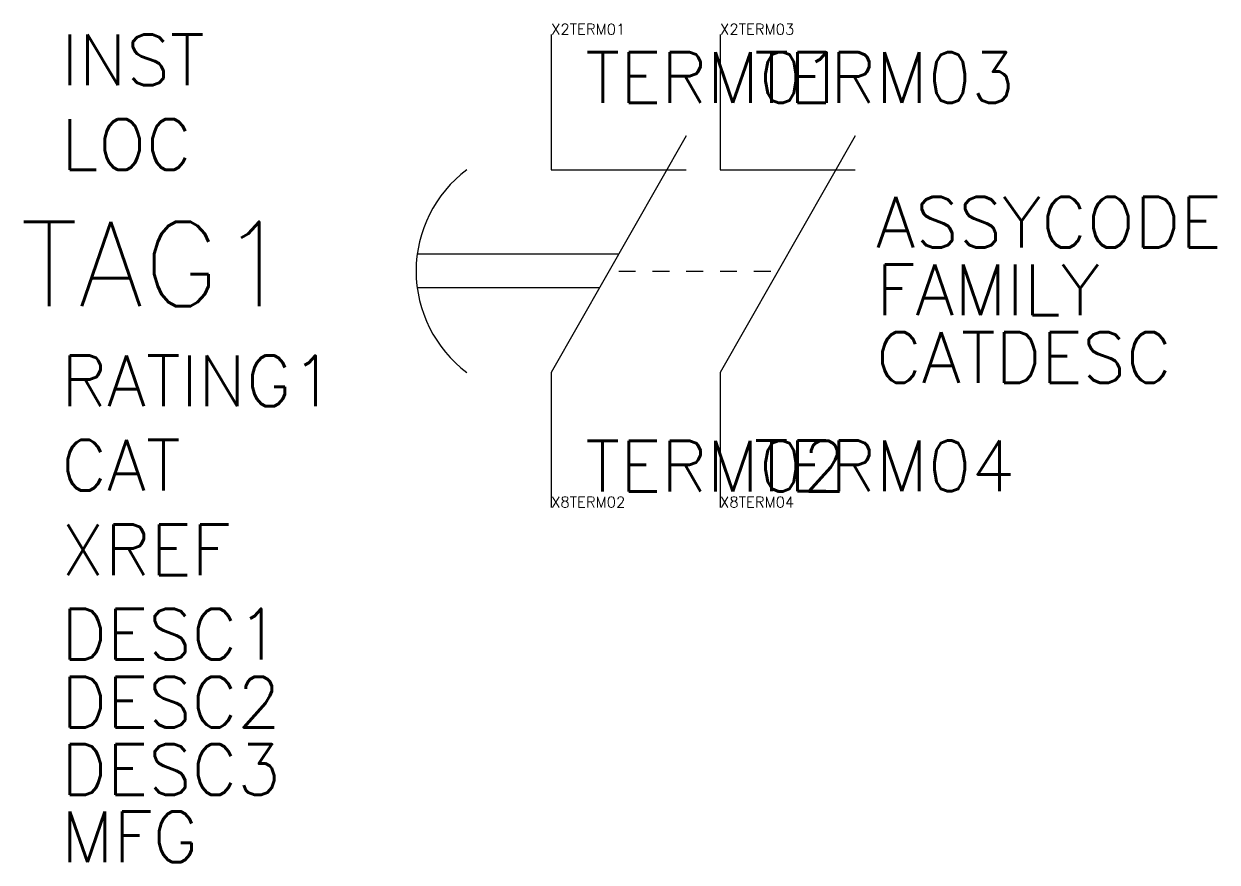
# Model space of a CAD drawing. Header units: inches. Extents: x -15.6 to 19.7, y -20.5 to 4.3.
import ezdxf

# ---------------------------------------------------------------- set-up
doc = ezdxf.new("R2010")
doc.units = ezdxf.units.IN
doc.header["$MEASUREMENT"] = 0
doc.styles.get("Standard").update_dxf_attribs({"font": 'txt.shx'})

msp = doc.modelspace()

# ---------------------------------------------------------------- linework, layer by layer
for p, q in [((-0.009, 4.021), (-0.009, 0.021)), ((4.991, 4.021), (4.991, 0.021)), ((3.991, 1.021), (-0.009, -5.979)), ((8.991, 1.021), (4.991, -5.979)), ((-0.009, 0.021), (3.991, 0.021)), ((4.991, 0.021), (8.991, 0.021)), ((1.991, -2.479), (-3.98, -2.483)), ((1.991, -2.979), (2.491, -2.979)), ((2.991, -2.979), (3.491, -2.979)), ((3.991, -2.979), (4.491, -2.979)), ((4.991, -2.979), (5.491, -2.979)), ((5.991, -2.979), (6.491, -2.979)), ((1.42, -3.479), (-3.979, -3.478)), ((-0.009, -5.979), (-0.009, -9.979)), ((4.991, -5.979), (4.991, -9.979))]:
    msp.add_line(p, q)
msp.add_arc((-0.255, -2.979), 3.752, 126.9182, 233.0818)

# ---------------------------------------------------------------- texts
at = {"flags": 1}
for tag, p, s, height in [('X2TERM01', (-0.009, 4.021), '', 0.32), ('X2TERM03', (4.991, 4.021), '', 0.32), ('INST', (-14.509, 2.521), '', 1.5), ('LOC', (-14.509, 0.021), '', 1.5), ('ASSYCODE', (9.61, -2.284), '', 1.5), ('FAMILY', (9.61, -4.284), 'MS_ACKO', 1.5), ('CATDESC', (9.61, -6.284), '', 1.5), ('CAT', (-14.509, -9.479), 'БЗ-20', 1.5), ('X8TERM02', (-0.009, -9.979), '', 0.32), ('X8TERM04', (4.991, -9.979), '', 0.32), ('XREF', (-14.509, -11.979), '', 1.5), ('DESC1', (-14.509, -14.479), '', 1.5), ('DESC2', (-14.509, -16.488), '', 1.5), ('DESC3', (-14.509, -18.488), '', 1.5), ('MFG', (-14.509, -20.479), 'ACKO', 1.5)]:
    msp.add_attdef(tag, p, s, height=height, dxfattribs=at)
for tag, p, s, height in [('TERM01', (1.001, 2.002), '55', 1.5), ('TERM03', (6.001, 1.998), '67', 1.5), ('TAG1', (-15.724, -4.02), 'БЗ-20', 2.5), ('RATING1', (-14.509, -6.979), '', 1.5), ('TERM02', (1, -9.501), '56', 1.5), ('TERM04', (5.997, -9.5), '68', 1.5)]:
    msp.add_attdef(tag, p, s, height=height)

doc.saveas('drawing.dxf')
